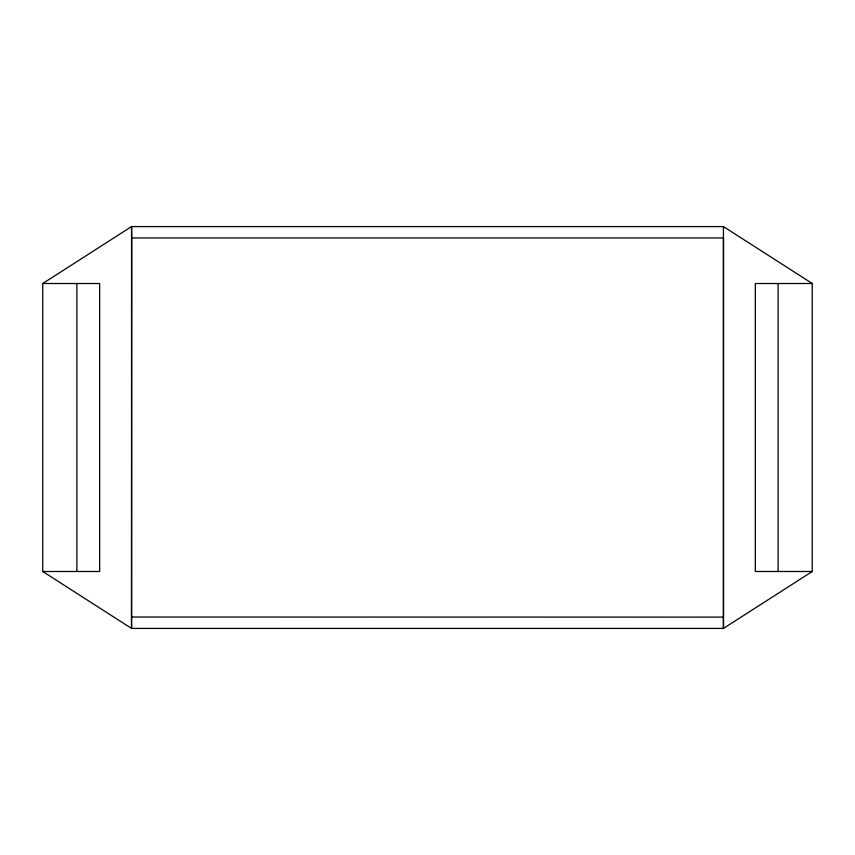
<?xml version="1.0" encoding="UTF-8"?>
<svg xmlns="http://www.w3.org/2000/svg" width="855" height="855" viewBox="0 0 855 855"><rect width="100%" height="100%" fill="white"/><g stroke="black" fill="none" stroke-linecap="round" stroke-linejoin="round"><path stroke-width="1.28" d="M131.734 237.968L131.542 628.414L723.458 628.414L812.25 571.493L812.25 283.507L723.458 226.586L131.542 226.586L42.75 283.507L42.75 571.493L131.542 628.414L131.542 226.586L131.734 237.968L723.458 237.968L723.458 628.414L723.458 226.586M42.75 283.507L99.661 283.507L99.661 571.493L42.75 571.493M812.25 283.507L755.339 283.507L755.339 571.493L812.25 571.493M131.542 617.032L723.437 617.107M778.103 283.507L778.103 571.493M76.897 283.507L76.897 571.493"/></g></svg>
